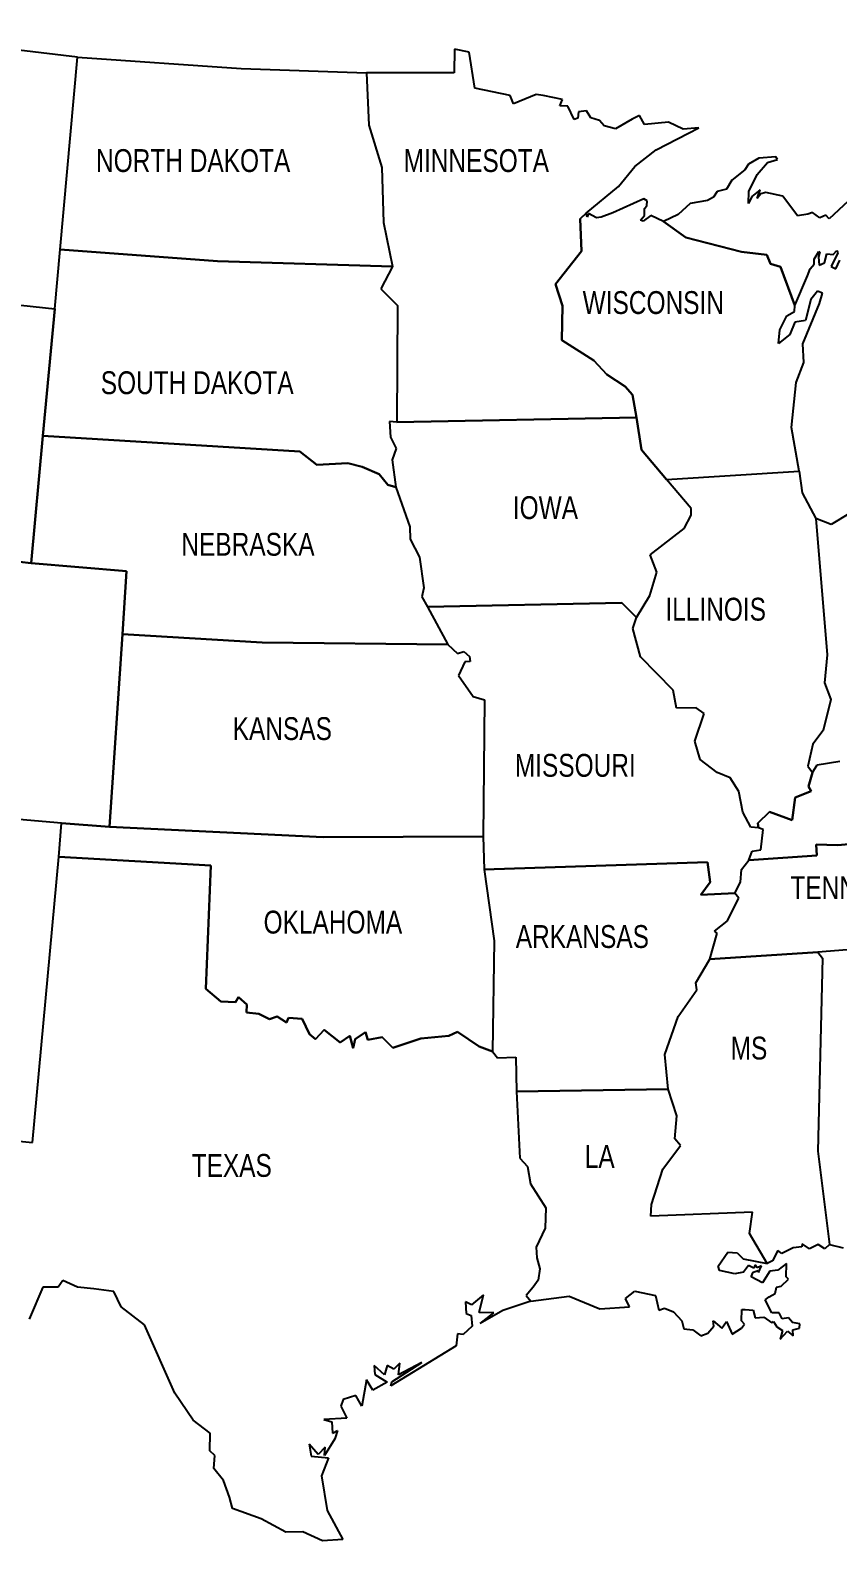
# Model space of a CAD drawing. Extents: x 0.69 to 9.69, y 1.15 to 6.91.
# Drawn here: x 3.96 to 6.72, y 1.35 to 6.5 of the extents above; entities that cross this region are included whole.
import ezdxf
from ezdxf.enums import TextEntityAlignment as Align

# ---------------------------------------------------------------- set-up
doc = ezdxf.new("R2010")
doc.units = 0
doc.layers.get('0').update_dxf_attribs({"linetype": 'CONTINUOUS'})
doc.layers.add('PEN1', color=7, linetype='CONTINUOUS')
doc.styles.get("Standard").update_dxf_attribs({"font": 'txt', "width": 0.75})

msp = doc.modelspace()

# ---------------------------------------------------------------- linework, layer by layer
at = {"layer": 'PEN1'}
for p, q in [((4.125, 6.411), (3.346, 6.503)), ((4.066, 5.754), (4.125, 6.411)), ((4.066, 5.754), (4.125, 6.411)), ((4.125, 6.411), (4.683, 6.372)), ((5.411, 6.438), (5.41, 6.357)), ((5.461, 6.428), (5.411, 6.438)), ((5.481, 6.305), (5.461, 6.428)), ((4.683, 6.372), (5.111, 6.358)), ((5.111, 6.358), (5.111, 6.358)), ((5.111, 6.358), (5.119, 6.179)), ((5.41, 6.357), (5.111, 6.358)), ((5.111, 6.358), (5.119, 6.179)), ((5.601, 6.28), (5.481, 6.305)), ((5.613, 6.252), (5.601, 6.28)), ((5.69, 6.283), (5.613, 6.252)), ((5.714, 6.28), (5.69, 6.283)), ((5.78, 6.267), (5.714, 6.28)), ((5.771, 6.245), (5.78, 6.267)), ((5.798, 6.244), (5.771, 6.245)), ((5.819, 6.198), (5.798, 6.244)), ((5.832, 6.203), (5.819, 6.198)), ((5.834, 6.224), (5.832, 6.203)), ((5.862, 6.228), (5.834, 6.224)), ((5.876, 6.204), (5.862, 6.228)), ((5.906, 6.195), (5.876, 6.204)), ((5.922, 6.177), (5.906, 6.195)), ((6.017, 6.199), (5.961, 6.166)), ((6.043, 6.212), (6.017, 6.199)), ((6.06, 6.181), (6.043, 6.212)), ((6.141, 6.189), (6.06, 6.181)), ((6.191, 6.165), (6.141, 6.189)), ((5.119, 6.179), (5.163, 6.034)), ((5.119, 6.179), (5.163, 6.034)), ((5.961, 6.166), (5.922, 6.177)), ((6.099, 6.095), (6.245, 6.17)), ((6.245, 6.17), (6.191, 6.165)), ((6.027, 6.038), (6.099, 6.095)), ((5.163, 6.034), (5.169, 5.847)), ((5.163, 6.034), (5.169, 5.847)), ((5.971, 5.97), (6.027, 6.038)), ((6.414, 6.046), (6.402, 6.026)), ((6.45, 6.066), (6.414, 6.046)), ((6.444, 6.01), (6.479, 6.051)), ((6.508, 6.071), (6.45, 6.066)), ((6.479, 6.051), (6.513, 6.062)), ((6.513, 6.062), (6.508, 6.071)), ((6.357, 5.991), (6.339, 5.961)), ((6.402, 6.026), (6.357, 5.991)), ((6.416, 5.952), (6.444, 6.01)), ((5.861, 5.878), (5.971, 5.97)), ((6.295, 5.933), (6.274, 5.922)), ((6.307, 5.952), (6.295, 5.933)), ((6.339, 5.961), (6.307, 5.952)), ((6.414, 5.911), (6.416, 5.952)), ((6.426, 5.935), (6.414, 5.911)), ((6.454, 5.958), (6.426, 5.935)), ((6.444, 5.929), (6.454, 5.958)), ((6.456, 5.945), (6.444, 5.929)), ((6.473, 5.949), (6.456, 5.945)), ((6.532, 5.937), (6.473, 5.949)), ((6.582, 5.869), (6.532, 5.937)), ((5.84, 5.859), (5.861, 5.878)), ((5.861, 5.878), (5.84, 5.859)), ((5.864, 5.865), (5.861, 5.878)), ((5.951, 5.88), (5.912, 5.865)), ((6.057, 5.928), (5.951, 5.88)), ((6.069, 5.921), (6.057, 5.928)), ((6.059, 5.87), (6.06, 5.895)), ((6.06, 5.895), (6.068, 5.903)), ((6.068, 5.903), (6.069, 5.921)), ((6.202, 5.899), (6.174, 5.874)), ((6.215, 5.912), (6.202, 5.899)), ((6.274, 5.922), (6.215, 5.912)), ((6.633, 5.881), (6.617, 5.875)), ((6.658, 5.863), (6.633, 5.881)), ((6.755, 5.919), (6.69, 5.859)), ((5.169, 5.847), (5.2, 5.696)), ((5.169, 5.847), (5.2, 5.696)), ((5.845, 5.749), (5.84, 5.859)), ((5.84, 5.859), (5.845, 5.749)), ((5.869, 5.877), (5.864, 5.865)), ((5.896, 5.863), (5.869, 5.877)), ((5.912, 5.865), (5.896, 5.863)), ((6.046, 5.855), (6.059, 5.87)), ((6.055, 5.851), (6.046, 5.855)), ((6.081, 5.87), (6.055, 5.851)), ((6.124, 5.85), (6.081, 5.87)), ((6.174, 5.874), (6.124, 5.85)), ((6.124, 5.85), (6.124, 5.85)), ((6.124, 5.85), (6.201, 5.796)), ((6.201, 5.796), (6.124, 5.85)), ((6.617, 5.875), (6.582, 5.869)), ((6.678, 5.872), (6.658, 5.863)), ((6.69, 5.859), (6.678, 5.872)), ((6.201, 5.796), (6.39, 5.747)), ((6.39, 5.747), (6.201, 5.796)), ((4.047, 5.552), (4.066, 5.754)), ((4.047, 5.552), (4.066, 5.754)), ((4.066, 5.754), (4.066, 5.754)), ((4.603, 5.715), (4.066, 5.754)), ((4.066, 5.754), (4.603, 5.715)), ((5.756, 5.636), (5.845, 5.749)), ((5.845, 5.749), (5.756, 5.636)), ((6.39, 5.747), (6.477, 5.736)), ((6.477, 5.736), (6.39, 5.747)), ((6.477, 5.736), (6.49, 5.706)), ((6.49, 5.706), (6.477, 5.736)), ((6.638, 5.721), (6.654, 5.748)), ((6.658, 5.746), (6.653, 5.73)), ((6.653, 5.73), (6.656, 5.701)), ((6.654, 5.748), (6.658, 5.746)), ((6.674, 5.709), (6.682, 5.74)), ((6.682, 5.74), (6.703, 5.737)), ((6.719, 5.743), (6.696, 5.696)), ((6.703, 5.737), (6.716, 5.751)), ((6.716, 5.751), (6.719, 5.743)), ((5.2, 5.696), (4.603, 5.715)), ((4.603, 5.715), (5.2, 5.696)), ((5.2, 5.696), (5.16, 5.62)), ((5.2, 5.696), (5.16, 5.62)), ((6.49, 5.706), (6.524, 5.695)), ((6.524, 5.695), (6.49, 5.706)), ((6.524, 5.695), (6.573, 5.563)), ((6.573, 5.563), (6.524, 5.695)), ((6.616, 5.665), (6.625, 5.689)), ((6.625, 5.689), (6.639, 5.704)), ((6.639, 5.704), (6.638, 5.721)), ((6.656, 5.701), (6.674, 5.709)), ((6.696, 5.696), (6.712, 5.689)), ((6.712, 5.689), (6.726, 5.718)), ((5.78, 5.562), (5.756, 5.636)), ((5.756, 5.636), (5.756, 5.636)), ((5.756, 5.636), (5.78, 5.562)), ((6.573, 5.563), (6.616, 5.665)), ((3.458, 5.614), (4.047, 5.552)), ((3.458, 5.614), (4.047, 5.552)), ((5.16, 5.62), (5.217, 5.563)), ((5.16, 5.62), (5.217, 5.563)), ((6.6, 5.432), (6.657, 5.57)), ((6.627, 5.584), (6.609, 5.512)), ((6.65, 5.612), (6.627, 5.584)), ((6.667, 5.606), (6.65, 5.612)), ((6.657, 5.57), (6.667, 5.606)), ((4.007, 5.119), (4.047, 5.552)), ((4.047, 5.552), (4.007, 5.119)), ((5.217, 5.563), (5.214, 5.165)), ((5.217, 5.563), (5.214, 5.165)), ((5.777, 5.445), (5.78, 5.562)), ((5.78, 5.562), (5.777, 5.445)), ((6.521, 5.48), (6.545, 5.528)), ((6.545, 5.528), (6.571, 5.543)), ((6.571, 5.543), (6.573, 5.563)), ((6.517, 5.434), (6.521, 5.48)), ((6.572, 5.506), (6.555, 5.464)), ((6.609, 5.512), (6.572, 5.506)), ((5.887, 5.376), (5.777, 5.445)), ((5.777, 5.445), (5.887, 5.376)), ((6.555, 5.464), (6.517, 5.434)), ((6.603, 5.369), (6.6, 5.432)), ((5.931, 5.328), (5.887, 5.376)), ((5.887, 5.376), (5.931, 5.328)), ((6.577, 5.301), (6.603, 5.369)), ((5.994, 5.287), (5.931, 5.328)), ((5.931, 5.328), (5.994, 5.287)), ((6.019, 5.258), (5.994, 5.287)), ((5.994, 5.287), (6.019, 5.258)), ((6.561, 5.147), (6.577, 5.301)), ((6.032, 5.181), (6.019, 5.258)), ((6.019, 5.258), (6.032, 5.181)), ((5.19, 5.167), (5.19, 5.167)), ((5.19, 5.167), (5.193, 5.114)), ((5.214, 5.165), (5.19, 5.167)), ((5.214, 5.165), (5.19, 5.167)), ((5.19, 5.167), (5.193, 5.114)), ((6.032, 5.181), (5.214, 5.165)), ((5.214, 5.165), (6.032, 5.181)), ((6.049, 5.071), (6.032, 5.181)), ((6.032, 5.181), (6.049, 5.071)), ((3.967, 4.684), (4.007, 5.119)), ((4.007, 5.119), (3.967, 4.684)), ((4.007, 5.119), (4.883, 5.065)), ((4.007, 5.119), (4.007, 5.119)), ((4.883, 5.065), (4.007, 5.119)), ((5.193, 5.114), (5.212, 5.075)), ((5.193, 5.114), (5.212, 5.075)), ((6.587, 4.998), (6.561, 5.147)), ((4.883, 5.065), (4.942, 5.02)), ((4.942, 5.02), (4.883, 5.065)), ((5.212, 5.075), (5.199, 5.037)), ((5.212, 5.075), (5.199, 5.037)), ((6.135, 4.969), (6.049, 5.071)), ((6.049, 5.071), (6.135, 4.969)), ((4.942, 5.02), (5.047, 5.025)), ((5.047, 5.025), (4.942, 5.02)), ((5.047, 5.025), (5.096, 5.013)), ((5.096, 5.013), (5.047, 5.025)), ((5.096, 5.013), (5.154, 4.988)), ((5.154, 4.988), (5.096, 5.013)), ((5.199, 5.037), (5.211, 4.943)), ((5.199, 5.037), (5.211, 4.943)), ((5.154, 4.988), (5.184, 4.951)), ((5.184, 4.951), (5.154, 4.988)), ((5.184, 4.951), (5.211, 4.943)), ((5.211, 4.943), (5.184, 4.951)), ((6.135, 4.969), (6.587, 4.998)), ((6.135, 4.969), (6.587, 4.998)), ((6.219, 4.871), (6.135, 4.969)), ((6.219, 4.871), (6.135, 4.969)), ((6.587, 4.998), (6.598, 4.924)), ((5.211, 4.943), (5.259, 4.808)), ((5.211, 4.943), (5.259, 4.808)), ((6.598, 4.924), (6.644, 4.836)), ((6.195, 4.802), (6.219, 4.848)), ((6.195, 4.802), (6.219, 4.848)), ((6.219, 4.848), (6.219, 4.871)), ((6.219, 4.848), (6.219, 4.871)), ((6.757, 4.852), (6.696, 4.816)), ((5.259, 4.808), (5.26, 4.766)), ((5.259, 4.808), (5.26, 4.766)), ((6.079, 4.712), (6.195, 4.802)), ((6.079, 4.712), (6.195, 4.802)), ((6.644, 4.836), (6.683, 4.371)), ((6.696, 4.816), (6.644, 4.836)), ((6.644, 4.836), (6.683, 4.371)), ((3.16, 4.776), (3.967, 4.684)), ((3.967, 4.684), (3.16, 4.776)), ((5.26, 4.766), (5.292, 4.704)), ((5.26, 4.766), (5.292, 4.704)), ((5.292, 4.704), (5.307, 4.6)), ((5.292, 4.704), (5.307, 4.6)), ((6.102, 4.653), (6.079, 4.712)), ((6.102, 4.653), (6.079, 4.712)), ((3.967, 4.684), (4.292, 4.657)), ((3.967, 4.684), (3.967, 4.684)), ((4.292, 4.657), (3.967, 4.684)), ((4.292, 4.657), (4.278, 4.441)), ((4.278, 4.441), (4.292, 4.657)), ((6.078, 4.573), (6.102, 4.653)), ((6.078, 4.573), (6.102, 4.653)), ((5.307, 4.6), (5.3, 4.569)), ((5.307, 4.6), (5.3, 4.569)), ((5.3, 4.569), (5.319, 4.535)), ((5.3, 4.569), (5.319, 4.535)), ((5.319, 4.535), (5.982, 4.549)), ((5.982, 4.549), (5.319, 4.535)), ((5.982, 4.549), (6.032, 4.498)), ((6.032, 4.498), (5.982, 4.549)), ((6.032, 4.498), (6.078, 4.573)), ((6.032, 4.498), (6.078, 4.573)), ((5.319, 4.535), (5.319, 4.535)), ((5.319, 4.535), (5.388, 4.406)), ((5.319, 4.535), (5.388, 4.406)), ((6.02, 4.461), (6.032, 4.498)), ((6.02, 4.461), (6.032, 4.498)), ((4.278, 4.441), (4.234, 3.784)), ((4.234, 3.784), (4.278, 4.441)), ((4.278, 4.441), (4.755, 4.413)), ((4.755, 4.413), (4.278, 4.441)), ((6.02, 4.461), (6.02, 4.461)), ((6.046, 4.364), (6.02, 4.461)), ((6.046, 4.364), (6.02, 4.461)), ((4.755, 4.413), (5.388, 4.406)), ((5.388, 4.406), (4.755, 4.413)), ((5.388, 4.406), (5.422, 4.375)), ((5.388, 4.406), (5.422, 4.375)), ((5.422, 4.375), (5.443, 4.382)), ((5.422, 4.375), (5.443, 4.382)), ((5.447, 4.347), (5.425, 4.301)), ((5.447, 4.347), (5.425, 4.301)), ((5.443, 4.382), (5.462, 4.365)), ((5.443, 4.382), (5.462, 4.365)), ((5.465, 4.348), (5.447, 4.347)), ((5.465, 4.348), (5.447, 4.347)), ((5.462, 4.365), (5.465, 4.348)), ((5.462, 4.365), (5.465, 4.348)), ((6.157, 4.25), (6.046, 4.364)), ((6.157, 4.25), (6.046, 4.364)), ((6.683, 4.371), (6.674, 4.275)), ((6.683, 4.371), (6.674, 4.275)), ((5.425, 4.301), (5.475, 4.229)), ((5.425, 4.301), (5.475, 4.229)), ((5.475, 4.229), (5.514, 4.217)), ((5.475, 4.229), (5.514, 4.217)), ((6.169, 4.189), (6.157, 4.25)), ((6.169, 4.189), (6.157, 4.25)), ((6.674, 4.275), (6.695, 4.218)), ((6.674, 4.275), (6.695, 4.218)), ((5.514, 4.217), (5.509, 3.751)), ((5.514, 4.217), (5.509, 3.751)), ((6.236, 4.19), (6.169, 4.189)), ((6.236, 4.19), (6.169, 4.189)), ((6.263, 4.171), (6.236, 4.19)), ((6.263, 4.171), (6.236, 4.19)), ((6.695, 4.218), (6.669, 4.113)), ((6.695, 4.218), (6.669, 4.113)), ((6.231, 4.076), (6.263, 4.171)), ((6.231, 4.076), (6.263, 4.171)), ((6.25, 4.014), (6.231, 4.076)), ((6.25, 4.014), (6.231, 4.076)), ((6.669, 4.113), (6.634, 4.066)), ((6.669, 4.113), (6.634, 4.066)), ((6.634, 4.066), (6.617, 3.991)), ((6.634, 4.066), (6.617, 3.991)), ((6.307, 3.969), (6.25, 4.014)), ((6.307, 3.969), (6.25, 4.014)), ((6.617, 3.991), (6.633, 3.969)), ((6.617, 3.991), (6.617, 3.991)), ((6.617, 3.991), (6.633, 3.969)), ((6.633, 3.969), (6.649, 3.995)), ((6.633, 3.969), (6.649, 3.995)), ((6.649, 3.995), (6.726, 4.008)), ((6.649, 3.995), (6.726, 4.008)), ((6.352, 3.951), (6.307, 3.969)), ((6.352, 3.951), (6.307, 3.969)), ((6.381, 3.904), (6.352, 3.951)), ((6.381, 3.904), (6.352, 3.951)), ((6.633, 3.969), (6.619, 3.922)), ((6.619, 3.922), (6.633, 3.969)), ((6.619, 3.922), (6.628, 3.906)), ((6.628, 3.906), (6.619, 3.922)), ((6.395, 3.834), (6.381, 3.904)), ((6.395, 3.834), (6.381, 3.904)), ((6.574, 3.884), (6.563, 3.807)), ((6.563, 3.807), (6.574, 3.884)), ((6.628, 3.906), (6.574, 3.884)), ((6.574, 3.884), (6.628, 3.906)), ((4.07, 3.796), (3.555, 3.841)), ((4.07, 3.796), (3.555, 3.841)), ((6.422, 3.783), (6.395, 3.834)), ((6.422, 3.783), (6.395, 3.834)), ((6.486, 3.835), (6.446, 3.796)), ((6.446, 3.796), (6.486, 3.835)), ((6.563, 3.807), (6.486, 3.835)), ((6.486, 3.835), (6.563, 3.807)), ((4.061, 3.682), (4.07, 3.796)), ((4.061, 3.682), (4.07, 3.796)), ((4.234, 3.784), (4.07, 3.796)), ((4.07, 3.796), (4.234, 3.784)), ((4.234, 3.784), (4.234, 3.784)), ((4.963, 3.749), (4.234, 3.784)), ((4.234, 3.784), (4.963, 3.749)), ((6.448, 3.781), (6.422, 3.783)), ((6.448, 3.781), (6.422, 3.783)), ((6.446, 3.796), (6.448, 3.781)), ((6.448, 3.781), (6.446, 3.796)), ((6.464, 3.775), (6.448, 3.781)), ((6.464, 3.775), (6.448, 3.781)), ((6.456, 3.705), (6.464, 3.775)), ((6.456, 3.705), (6.464, 3.775)), ((7.407, 3.785), (6.718, 3.721)), ((6.718, 3.721), (7.407, 3.785)), ((5.509, 3.751), (4.963, 3.749)), ((4.963, 3.749), (5.509, 3.751)), ((5.509, 3.751), (5.512, 3.638)), ((5.509, 3.751), (5.512, 3.638)), ((6.718, 3.721), (6.645, 3.724)), ((6.645, 3.724), (6.648, 3.686)), ((6.648, 3.686), (6.645, 3.724)), ((6.645, 3.724), (6.718, 3.721)), ((3.971, 2.707), (4.061, 3.682)), ((3.971, 2.707), (4.061, 3.682)), ((4.061, 3.682), (4.061, 3.682)), ((4.58, 3.652), (4.061, 3.682)), ((4.061, 3.682), (4.58, 3.652)), ((6.274, 3.663), (5.512, 3.638)), ((5.512, 3.638), (6.274, 3.663)), ((6.284, 3.595), (6.274, 3.663)), ((6.274, 3.663), (6.284, 3.595)), ((6.39, 3.638), (6.416, 3.67)), ((6.39, 3.638), (6.416, 3.67)), ((6.416, 3.67), (6.427, 3.701)), ((6.416, 3.67), (6.427, 3.701)), ((6.648, 3.686), (6.416, 3.67)), ((6.416, 3.67), (6.648, 3.686)), ((6.416, 3.67), (6.416, 3.67)), ((6.427, 3.701), (6.456, 3.705)), ((6.427, 3.701), (6.456, 3.705)), ((4.563, 3.231), (4.58, 3.652)), ((4.58, 3.652), (4.563, 3.231)), ((5.512, 3.638), (5.512, 3.638)), ((5.512, 3.638), (5.547, 3.395)), ((5.512, 3.638), (5.547, 3.395)), ((6.387, 3.595), (6.39, 3.638)), ((6.387, 3.595), (6.39, 3.638)), ((6.252, 3.552), (6.284, 3.595)), ((6.284, 3.595), (6.252, 3.552)), ((6.368, 3.558), (6.252, 3.552)), ((6.252, 3.552), (6.368, 3.558)), ((6.368, 3.558), (6.387, 3.595)), ((6.368, 3.558), (6.387, 3.595)), ((6.381, 3.541), (6.368, 3.558)), ((6.381, 3.541), (6.368, 3.558)), ((6.342, 3.462), (6.381, 3.541)), ((6.342, 3.462), (6.381, 3.541)), ((6.298, 3.428), (6.342, 3.462)), ((6.298, 3.428), (6.342, 3.462)), ((6.283, 3.332), (6.308, 3.421)), ((6.283, 3.332), (6.308, 3.421)), ((6.308, 3.421), (6.298, 3.428)), ((6.308, 3.421), (6.298, 3.428)), ((5.547, 3.395), (5.541, 3.017)), ((5.547, 3.395), (5.541, 3.017)), ((6.283, 3.332), (6.651, 3.356)), ((6.651, 3.356), (6.283, 3.332)), ((7.106, 3.394), (6.651, 3.356)), ((7.106, 3.394), (6.651, 3.356)), ((6.651, 3.356), (6.651, 3.356)), ((6.651, 3.356), (6.667, 3.336)), ((6.651, 3.356), (6.667, 3.336)), ((6.235, 3.252), (6.283, 3.332)), ((6.235, 3.252), (6.283, 3.332)), ((6.283, 3.332), (6.283, 3.332)), ((6.667, 3.336), (6.651, 2.677)), ((6.667, 3.336), (6.651, 2.677)), ((6.238, 3.227), (6.235, 3.252)), ((6.238, 3.227), (6.235, 3.252)), ((4.614, 3.188), (4.563, 3.231)), ((4.563, 3.231), (4.614, 3.188)), ((4.674, 3.203), (4.664, 3.186)), ((4.664, 3.186), (4.674, 3.203)), ((4.703, 3.177), (4.674, 3.203)), ((4.674, 3.203), (4.703, 3.177)), ((6.174, 3.136), (6.238, 3.227)), ((6.174, 3.136), (6.238, 3.227)), ((4.664, 3.186), (4.614, 3.188)), ((4.614, 3.188), (4.664, 3.186)), ((4.702, 3.15), (4.703, 3.177)), ((4.703, 3.177), (4.702, 3.15)), ((4.744, 3.146), (4.702, 3.15)), ((4.702, 3.15), (4.744, 3.146)), ((4.78, 3.128), (4.744, 3.146)), ((4.744, 3.146), (4.78, 3.128)), ((4.806, 3.137), (4.78, 3.128)), ((4.78, 3.128), (4.806, 3.137)), ((4.838, 3.116), (4.806, 3.137)), ((4.806, 3.137), (4.838, 3.116)), ((4.845, 3.132), (4.838, 3.116)), ((4.838, 3.116), (4.845, 3.132)), ((4.891, 3.129), (4.845, 3.132)), ((4.845, 3.132), (4.891, 3.129)), ((4.917, 3.076), (4.891, 3.129)), ((4.891, 3.129), (4.917, 3.076)), ((6.129, 3.007), (6.174, 3.136)), ((6.129, 3.007), (6.174, 3.136)), ((4.937, 3.059), (4.917, 3.076)), ((4.917, 3.076), (4.937, 3.059)), ((4.967, 3.091), (4.937, 3.059)), ((4.937, 3.059), (4.967, 3.091)), ((5.021, 3.048), (4.967, 3.091)), ((4.967, 3.091), (5.021, 3.048)), ((5.054, 3.07), (5.021, 3.048)), ((5.021, 3.048), (5.054, 3.07)), ((5.066, 3.029), (5.054, 3.07)), ((5.054, 3.07), (5.066, 3.029)), ((5.072, 3.059), (5.066, 3.029)), ((5.066, 3.029), (5.072, 3.059)), ((5.107, 3.083), (5.072, 3.059)), ((5.072, 3.059), (5.107, 3.083)), ((5.116, 3.057), (5.107, 3.083)), ((5.107, 3.083), (5.116, 3.057)), ((5.164, 3.066), (5.116, 3.057)), ((5.116, 3.057), (5.164, 3.066)), ((5.201, 3.03), (5.164, 3.066)), ((5.164, 3.066), (5.201, 3.03)), ((5.296, 3.061), (5.201, 3.03)), ((5.201, 3.03), (5.296, 3.061)), ((5.392, 3.07), (5.296, 3.061)), ((5.296, 3.061), (5.392, 3.07)), ((5.421, 3.084), (5.392, 3.07)), ((5.392, 3.07), (5.421, 3.084)), ((5.495, 3.034), (5.421, 3.084)), ((5.421, 3.084), (5.495, 3.034)), ((5.541, 3.017), (5.495, 3.034)), ((5.495, 3.034), (5.541, 3.017)), ((5.541, 3.017), (5.558, 2.996)), ((5.541, 3.017), (5.558, 2.996)), ((5.558, 2.996), (5.62, 2.998)), ((5.558, 2.996), (5.62, 2.998)), ((5.62, 2.998), (5.623, 2.881)), ((5.62, 2.998), (5.623, 2.881)), ((6.14, 2.888), (6.129, 3.007)), ((6.14, 2.888), (6.129, 3.007)), ((5.623, 2.881), (6.14, 2.888)), ((6.14, 2.888), (5.623, 2.881)), ((6.17, 2.797), (6.14, 2.888)), ((6.17, 2.797), (6.14, 2.888)), ((5.623, 2.881), (5.623, 2.881)), ((5.623, 2.881), (5.634, 2.653)), ((5.623, 2.881), (5.634, 2.653)), ((6.163, 2.719), (6.17, 2.797)), ((6.163, 2.719), (6.17, 2.797)), ((3.365, 2.765), (3.971, 2.707)), ((3.365, 2.765), (3.971, 2.707)), ((6.122, 2.615), (6.182, 2.696)), ((6.122, 2.615), (6.182, 2.696)), ((6.182, 2.696), (6.163, 2.719)), ((6.182, 2.696), (6.163, 2.719)), ((5.634, 2.653), (5.66, 2.624)), ((5.634, 2.653), (5.66, 2.624)), ((6.651, 2.677), (6.691, 2.358)), ((6.651, 2.677), (6.691, 2.358)), ((5.66, 2.624), (5.67, 2.565)), ((5.66, 2.624), (5.67, 2.565)), ((6.083, 2.495), (6.122, 2.615)), ((6.083, 2.495), (6.122, 2.615)), ((5.67, 2.565), (5.723, 2.484)), ((5.67, 2.565), (5.723, 2.484)), ((5.723, 2.484), (5.721, 2.414)), ((5.723, 2.484), (5.721, 2.414)), ((6.081, 2.455), (6.083, 2.495)), ((6.081, 2.455), (6.083, 2.495)), ((6.428, 2.469), (6.081, 2.455)), ((6.428, 2.469), (6.081, 2.455)), ((6.081, 2.455), (6.081, 2.455)), ((6.418, 2.396), (6.428, 2.469)), ((6.418, 2.396), (6.428, 2.469)), ((5.721, 2.414), (5.69, 2.349)), ((5.721, 2.414), (5.69, 2.349)), ((6.478, 2.294), (6.418, 2.396)), ((6.478, 2.294), (6.418, 2.396)), ((5.69, 2.349), (5.692, 2.313)), ((5.69, 2.349), (5.692, 2.313)), ((6.311, 2.284), (6.344, 2.332)), ((6.344, 2.332), (6.376, 2.33)), ((6.376, 2.33), (6.396, 2.309)), ((6.515, 2.338), (6.496, 2.303)), ((6.528, 2.328), (6.515, 2.338)), ((6.567, 2.347), (6.528, 2.328)), ((6.596, 2.35), (6.567, 2.347)), ((6.598, 2.361), (6.596, 2.35)), ((6.623, 2.344), (6.598, 2.361)), ((6.652, 2.358), (6.623, 2.344)), ((6.675, 2.344), (6.652, 2.358)), ((6.691, 2.358), (6.675, 2.344)), ((6.691, 2.358), (6.738, 2.347)), ((5.692, 2.313), (5.702, 2.275)), ((5.692, 2.313), (5.702, 2.275)), ((5.702, 2.275), (5.697, 2.237)), ((5.702, 2.275), (5.697, 2.237)), ((6.315, 2.27), (6.311, 2.284)), ((6.368, 2.258), (6.315, 2.27)), ((6.396, 2.309), (6.478, 2.294)), ((6.414, 2.287), (6.397, 2.264)), ((6.433, 2.278), (6.414, 2.287)), ((6.43, 2.264), (6.447, 2.27)), ((6.437, 2.289), (6.433, 2.278)), ((6.444, 2.279), (6.437, 2.289)), ((6.459, 2.286), (6.444, 2.279)), ((6.447, 2.27), (6.448, 2.263)), ((6.448, 2.263), (6.459, 2.286)), ((6.496, 2.303), (6.478, 2.294)), ((6.515, 2.271), (6.487, 2.267)), ((6.544, 2.293), (6.515, 2.271)), ((6.543, 2.248), (6.544, 2.293)), ((4.075, 2.236), (4.059, 2.213)), ((4.125, 2.213), (4.075, 2.236)), ((5.697, 2.237), (5.68, 2.213)), ((5.697, 2.237), (5.68, 2.213)), ((6.397, 2.264), (6.368, 2.258)), ((6.423, 2.248), (6.43, 2.264)), ((6.462, 2.228), (6.423, 2.248)), ((6.487, 2.267), (6.462, 2.228)), ((6.526, 2.216), (6.551, 2.24)), ((6.551, 2.24), (6.543, 2.248)), ((4.007, 2.213), (3.96, 2.103)), ((4.059, 2.213), (4.007, 2.213)), ((4.181, 2.207), (4.125, 2.213)), ((4.249, 2.198), (4.181, 2.207)), ((4.274, 2.145), (4.249, 2.198)), ((5.51, 2.186), (5.469, 2.152)), ((5.495, 2.126), (5.51, 2.186)), ((5.68, 2.213), (5.656, 2.184)), ((5.68, 2.213), (5.656, 2.184)), ((5.656, 2.184), (5.672, 2.165)), ((5.656, 2.184), (5.672, 2.165)), ((5.672, 2.165), (5.803, 2.182)), ((5.803, 2.182), (5.907, 2.139)), ((5.995, 2.174), (6.027, 2.199)), ((6.008, 2.145), (5.995, 2.174)), ((6.027, 2.199), (6.097, 2.184)), ((6.097, 2.184), (6.109, 2.134)), ((6.471, 2.169), (6.485, 2.18)), ((6.494, 2.125), (6.471, 2.169)), ((6.485, 2.18), (6.505, 2.191)), ((6.505, 2.191), (6.51, 2.213)), ((6.51, 2.213), (6.526, 2.216)), ((4.353, 2.084), (4.274, 2.145)), ((5.469, 2.152), (5.449, 2.163)), ((5.449, 2.163), (5.451, 2.123)), ((5.451, 2.123), (5.468, 2.116)), ((5.468, 2.116), (5.471, 2.079)), ((5.545, 2.125), (5.495, 2.126)), ((5.576, 2.133), (5.499, 2.089)), ((5.499, 2.089), (5.545, 2.125)), ((5.672, 2.165), (5.576, 2.133)), ((5.907, 2.139), (6.008, 2.145)), ((6.109, 2.134), (6.128, 2.141)), ((6.128, 2.141), (6.158, 2.129)), ((6.158, 2.129), (6.187, 2.098)), ((6.39, 2.098), (6.392, 2.137)), ((6.392, 2.137), (6.403, 2.137)), ((6.403, 2.137), (6.43, 2.134)), ((6.43, 2.134), (6.437, 2.108)), ((6.519, 2.125), (6.494, 2.125)), ((6.529, 2.105), (6.519, 2.125)), ((4.457, 1.851), (4.353, 2.084)), ((5.471, 2.079), (5.441, 2.051)), ((6.187, 2.098), (6.194, 2.071)), ((6.194, 2.071), (6.224, 2.067)), ((6.224, 2.067), (6.252, 2.047)), ((6.276, 2.056), (6.296, 2.079)), ((6.296, 2.079), (6.294, 2.098)), ((6.294, 2.098), (6.323, 2.073)), ((6.323, 2.073), (6.339, 2.095)), ((6.339, 2.095), (6.359, 2.052)), ((6.359, 2.052), (6.39, 2.073)), ((6.401, 2.086), (6.39, 2.098)), ((6.39, 2.073), (6.401, 2.086)), ((6.437, 2.108), (6.467, 2.11)), ((6.467, 2.11), (6.494, 2.091)), ((6.494, 2.091), (6.5, 2.096)), ((6.5, 2.096), (6.511, 2.077)), ((6.511, 2.077), (6.531, 2.065)), ((6.531, 2.065), (6.522, 2.035)), ((6.522, 2.035), (6.548, 2.063)), ((6.551, 2.108), (6.529, 2.105)), ((6.548, 2.063), (6.567, 2.046)), ((6.565, 2.092), (6.551, 2.108)), ((6.59, 2.088), (6.565, 2.092)), ((6.566, 2.067), (6.589, 2.073)), ((6.567, 2.046), (6.566, 2.067)), ((6.589, 2.073), (6.59, 2.088)), ((5.417, 2.012), (5.194, 1.876)), ((5.422, 2.053), (5.417, 2.012)), ((5.441, 2.051), (5.422, 2.053)), ((6.252, 2.047), (6.276, 2.056)), ((5.172, 1.914), (5.137, 1.945)), ((5.137, 1.945), (5.139, 1.915)), ((5.139, 1.915), (5.181, 1.888)), ((5.181, 1.945), (5.172, 1.914)), ((5.204, 1.933), (5.181, 1.945)), ((5.197, 1.89), (5.3, 1.956)), ((5.225, 1.953), (5.204, 1.933)), ((5.3, 1.956), (5.22, 1.914)), ((5.22, 1.914), (5.225, 1.953)), ((5.111, 1.896), (5.095, 1.807)), ((5.133, 1.861), (5.111, 1.896)), ((5.181, 1.888), (5.133, 1.861)), ((5.194, 1.876), (5.197, 1.89)), ((4.519, 1.759), (4.457, 1.851)), ((5.031, 1.829), (5.023, 1.806)), ((5.023, 1.806), (5.044, 1.766)), ((5.074, 1.843), (5.031, 1.829)), ((5.095, 1.807), (5.074, 1.843)), ((4.577, 1.714), (4.519, 1.759)), ((5.044, 1.766), (4.965, 1.761)), ((4.965, 1.761), (4.993, 1.753)), ((4.576, 1.654), (4.577, 1.714)), ((4.993, 1.753), (4.995, 1.714)), ((4.995, 1.714), (5.012, 1.723)), ((5.012, 1.723), (5.003, 1.695)), ((4.594, 1.638), (4.576, 1.654)), ((4.946, 1.641), (4.915, 1.677)), ((4.915, 1.677), (4.922, 1.636)), ((4.97, 1.666), (4.946, 1.641)), ((5.003, 1.695), (4.968, 1.638)), ((4.968, 1.638), (4.97, 1.666)), ((4.59, 1.594), (4.594, 1.638)), ((4.922, 1.636), (4.981, 1.63)), ((4.981, 1.63), (4.957, 1.569)), ((4.623, 1.553), (4.59, 1.594)), ((4.644, 1.496), (4.623, 1.553)), ((4.957, 1.569), (4.977, 1.45)), ((4.654, 1.457), (4.644, 1.496)), ((4.752, 1.422), (4.654, 1.457)), ((4.977, 1.45), (5.03, 1.351)), ((4.836, 1.376), (4.752, 1.422)), ((4.894, 1.377), (4.836, 1.376)), ((4.961, 1.347), (4.894, 1.377)), ((5.03, 1.351), (4.961, 1.347))]:
    msp.add_line(p, q, dxfattribs=at)

# ---------------------------------------------------------------- texts
at = {"width": 0.8}
for s, p in [('NORTH DAKOTA', (4.188, 5.9956)), ('MINNESOTA', (5.2376, 5.9956)), ('WISCONSIN', (5.8485, 5.511)), ('SOUTH DAKOTA', (4.2042, 5.2374)), ('IOWA', (5.6103, 4.811)), ('NEBRASKA', (4.4793, 4.6859)), ('ILLINOIS', (6.1309, 4.4644)), ('KANSAS', (4.6544, 4.0568)), ('MISSOURI', (5.6171, 3.9314)), ('TENNESSEE', (6.5575, 3.514)), ('OKLAHOMA', (4.7598, 3.3963)), ('ARKANSAS', (5.6203, 3.3471)), ('MS', (6.3535, 2.9663)), ('LA', (5.8557, 2.5962)), ('TEXAS', (4.5143, 2.5658))]:
    msp.add_text(s, height=0.078, dxfattribs=at).set_placement(p, align=Align.BOTTOM_LEFT)

doc.saveas('drawing.dxf')
